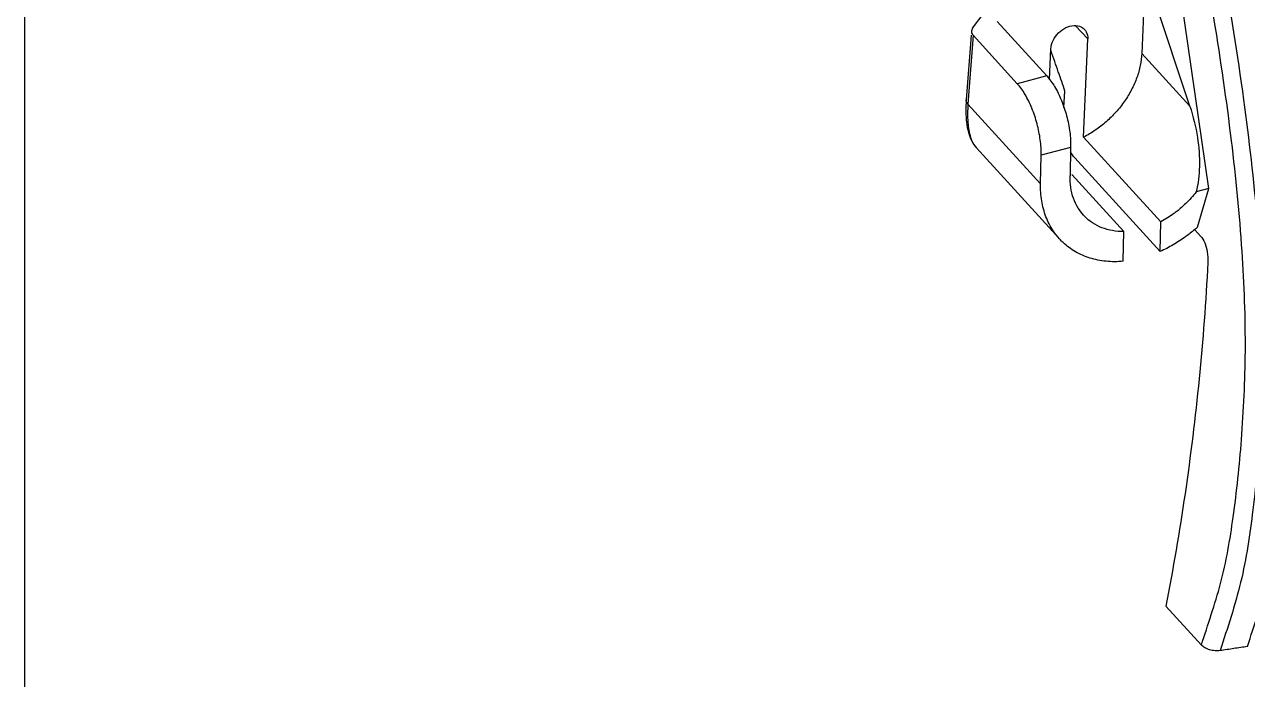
# Model space of a CAD drawing. Header units: inches. Extents: x 179987 to 181505, y -56815 to -55741.
# Drawn here: x 181033.01 to 181057.25, y -56791.34 to -56778.36 of the extents above; entities that cross this region are included whole.
import ezdxf

# ---------------------------------------------------------------- set-up
doc = ezdxf.new("R2010")
doc.units = ezdxf.units.IN
doc.header["$LTSCALE"] = 2
doc.header["$MEASUREMENT"] = 0
doc.layers.get('0').update_dxf_attribs({"linetype": 'CONTINUOUS'})
doc.layers.add('A', color=7, linetype='CONTINUOUS')

msp = doc.modelspace()

# ---------------------------------------------------------------- linework, layer by layer
for p, q in [((181055.213, -56777.52), (181055.154, -56778.931)), ((181051.797, -56778.431), (181052.297, -56777.77)), ((181056.106, -56779.974), (181055.405, -56777.86)), ((181056.482, -56781.61), (181055.922, -56777.722)), ((181053.272, -56779.377), (181052.29, -56778.3)), ((181051.769, -56778.568), (181051.675, -56779.85)), ((181051.81, -56778.571), (181051.709, -56779.936)), ((181051.797, -56778.431), (181051.776, -56778.486)), ((181052.687, -56779.533), (181051.81, -56778.571)), ((181053.843, -56778.383), (181054.082, -56778.645)), ((181053.326, -56779.451), (181053.351, -56778.84)), ((181054.001, -56780.591), (181054.082, -56778.645)), ((181055.154, -56778.931), (181056.106, -56779.974)), ((181053.272, -56779.377), (181052.687, -56779.533)), ((181053.608, -56780.004), (181053.632, -56779.68)), ((181051.709, -56779.936), (181053.148, -56781.513)), ((181055.53, -56782.266), (181054.001, -56780.591)), ((181053.524, -56782.608), (181051.872, -56780.797)), ((181053.148, -56781.513), (181053.16, -56780.949)), ((181053.744, -56780.793), (181053.16, -56780.949)), ((181053.744, -56780.793), (181053.732, -56781.357)), ((181055.517, -56782.857), (181053.824, -56781)), ((181054.799, -56782.461), (181053.765, -56781.328)), ((181056.482, -56781.61), (181056.234, -56781.676)), ((181056.26, -56782.375), (181056.482, -56781.61)), ((181054.787, -56783.052), (181054.799, -56782.461)), ((181055.517, -56782.857), (181055.53, -56782.266)), ((181056.32, -56782.55), (181056.206, -56782.425)), ((181055.63, -56789.885), (181056.336, -56790.659))]:
    msp.add_line(p, q)
for points, start_tangent, end_tangent in [([(181057.251, -56790.687), (181057.645, -56789.432), (181057.933, -56787.987), (181058.111, -56786.303), (181058.185, -56784.382), (181058.093, -56782.216), (181057.841, -56779.836), (181057.439, -56777.223), (181056.897, -56774.497), (181056.277, -56771.985), (181055.626, -56769.855), (181054.913, -56768.13), (181054.018, -56766.69), (181052.906, -56765.298), (181051.624, -56763.889), (181050.161, -56762.469), (181048.669, -56761.408), (181047.3, -56760.851), (181046.067, -56760.66), (181045.209, -56760.774)], (0.294949, 0.955513), (-0.968968, -0.247186)), ([(181044.554, -56760.947), (181045.382, -56760.837), (181046.517, -56761.001), (181047.778, -56761.478), (181049.152, -56762.377), (181050.601, -56763.721), (181052.001, -56765.225), (181053.205, -56766.696), (181054.169, -56768.187), (181054.909, -56769.903), (181055.564, -56771.993), (181056.182, -56774.428), (181056.744, -56777.171), (181057.171, -56779.848), (181057.441, -56782.241), (181057.556, -56784.397), (181057.51, -56786.307), (181057.356, -56787.978), (181057.114, -56789.415), (181056.708, -56790.768)], (0.968567, 0.248752), (-0.304929, -0.952375)), ([(181056.182, -56770.706), (181056.365, -56771.318), (181056.551, -56771.974), (181056.74, -56772.686), (181056.932, -56773.455), (181057.124, -56774.282), (181057.316, -56775.167), (181057.508, -56776.119), (181057.703, -56777.169), (181057.901, -56778.353), (181058.093, -56779.674), (181058.257, -56781.029), (181058.374, -56782.288), (181058.441, -56783.404), (181058.465, -56784.397), (181058.453, -56785.291), (181058.414, -56786.092), (181058.359, -56786.806), (181058.296, -56787.44), (181058.227, -56788.005), (181058.151, -56788.508), (181058.07, -56788.954), (181057.983, -56789.346), (181057.892, -56789.686), (181057.802, -56789.987), (181057.712, -56790.267), (181057.626, -56790.531)], (0.294284, -0.955718), (-0.307507, -0.951546)), ([(181056.336, -56790.659), (181056.715, -56789.441), (181056.966, -56788.125), (181057.13, -56786.587), (181057.207, -56784.836), (181057.143, -56782.854), (181056.933, -56780.662), (181056.591, -56778.272), (181056.108, -56775.665), (181055.51, -56773.075), (181054.875, -56770.848)], (0.300147, 0.953893), (-0.3001, 0.953908)), ([(181051.776, -56778.486), (181051.776, -56778.5), (181051.81, -56778.571)], (-0.084955, -0.996385), (0.673906, -0.738817)), ([(181053.351, -56778.84), (181053.395, -56778.676), (181053.502, -56778.526), (181053.65, -56778.42), (181053.812, -56778.377)], (0.041541, 0.999137), (0.998916, 0.046547)), ([(181053.812, -56778.377), (181053.955, -56778.405), (181054.019, -56778.455)], (0.998916, 0.046547), (0.676294, -0.736632)), ([(181054.019, -56778.455), (181054.052, -56778.5), (181054.082, -56778.645)], (0.676294, -0.736632), (-0.041541, -0.999137)), ([(181053.5, -56779.296), (181053.355, -56778.884)], (-0.328072, 0.944653), (-0.337714, 0.941249)), ([(181055.154, -56778.931), (181055.125, -56779.168), (181055.057, -56779.409), (181054.952, -56779.648), (181054.812, -56779.878), (181054.643, -56780.092), (181054.448, -56780.286), (181054.232, -56780.454), (181054.001, -56780.591)], (-0.041541, -0.999137), (-0.890516, -0.454952)), ([(181053.632, -56779.68), (181053.5, -56779.296)], (-0.319179, 0.947695), (-0.328072, 0.944653)), ([(181053.16, -56780.949), (181053.142, -56780.646), (181053.079, -56780.327), (181052.976, -56780.017), (181052.841, -56779.744), (181052.687, -56779.533)], (0.021141, 0.999777), (-0.673906, 0.738817)), ([(181053.272, -56779.377), (181053.426, -56779.588), (181053.56, -56779.861), (181053.663, -56780.17), (181053.727, -56780.49), (181053.744, -56780.793)], (0.673906, -0.738817), (-0.021141, -0.999777)), ([(181051.675, -56779.85), (181051.667, -56780.092)], (-0.073088, -0.997325), (0.007691, -0.99997)), ([(181051.709, -56779.936), (181051.68, -56779.89), (181051.675, -56779.85)], (-0.673911, 0.738812), (0.068453, 0.997654)), ([(181051.709, -56779.936), (181051.707, -56780.3), (181051.761, -56780.595), (181051.872, -56780.797)], (-0.073612, -0.997287), (0.673092, -0.739559)), ([(181056.106, -56779.974), (181056.257, -56780.598), (181056.295, -56781.17), (181056.234, -56781.676)], (0.314786, -0.949163), (-0.223143, -0.974786)), ([(181051.667, -56780.092), (181051.717, -56780.498), (181051.872, -56780.797)], (0.007691, -0.99997), (0.672664, -0.739948)), ([(181053.824, -56781), (181053.74, -56780.882)], (-0.673906, 0.738817), (-0.492908, 0.870081)), ([(181054.001, -56782.139), (181053.893, -56781.995), (181053.801, -56781.803), (181053.747, -56781.589), (181053.732, -56781.357)], (-0.673842, 0.738876), (0.021141, 0.999777)), ([(181053.524, -56782.608), (181053.398, -56782.447), (181053.255, -56782.169), (181053.171, -56781.854), (181053.148, -56781.513)], (-0.673811, 0.738904), (0.021141, 0.999777)), ([(181056.234, -56781.676), (181056.025, -56781.908), (181055.85, -56782.061)], (-0.615512, -0.788128), (-0.788779, -0.614677)), ([(181054.799, -56782.461), (181054.573, -56782.444), (181054.364, -56782.386), (181054.178, -56782.29), (181054.019, -56782.159), (181054.001, -56782.139)], (-0.999927, -0.012113), (-0.673842, 0.738876)), ([(181055.788, -56782.107), (181055.53, -56782.266)], (-0.810288, -0.586032), (-0.887636, -0.460546)), ([(181055.85, -56782.061), (181055.788, -56782.107)], (-0.788779, -0.614677), (-0.810288, -0.586032)), ([(181056.204, -56782.423), (181056.025, -56782.563)], (-0.76426, -0.644908), (-0.810304, -0.586009)), ([(181056.26, -56782.375), (181056.204, -56782.423)], (-0.748492, -0.663143), (-0.76426, -0.644908)), ([(181054.787, -56783.052), (181054.445, -56783.051), (181054.126, -56782.987), (181053.84, -56782.862), (181053.595, -56782.68), (181053.524, -56782.608)], (-0.996143, -0.087742), (-0.673811, 0.738904)), ([(181056.025, -56782.563), (181055.776, -56782.725), (181055.517, -56782.857)], (-0.810304, -0.586009), (-0.913875, -0.405997)), ([(181056.32, -56782.55), (181056.403, -56782.684)], (0.673906, -0.738817), (0.391011, -0.920386)), ([(181056.403, -56782.684), (181056.453, -56782.866), (181056.464, -56783.075)], (0.391011, -0.920386), (-0.052143, -0.99864)), ([(181056.464, -56783.075), (181056.29, -56785.384), (181056.011, -56787.661), (181055.63, -56789.885)], (-0.052143, -0.99864), (-0.192663, -0.981265)), ([(181056.708, -56790.768), (181056.606, -56790.771), (181056.499, -56790.751), (181056.404, -56790.711), (181056.336, -56790.659)], (-0.989032, -0.1477), (-0.673906, 0.738817)), ([(181057.251, -56790.687), (181056.979, -56790.728), (181056.708, -56790.768)], (-0.989099, -0.147255), (-0.989038, -0.147659))]:
    msp.add_spline(points, degree=3, dxfattribs=dict(start_tangent=start_tangent, end_tangent=end_tangent))
at = {"layer": 'A'}
msp.add_lwpolyline([(181033.006, -56799.068), (181156.646, -56799.068), (181156.646, -56624.616), (181033.006, -56624.616)], close=True, dxfattribs=at)

doc.saveas('drawing.dxf')
